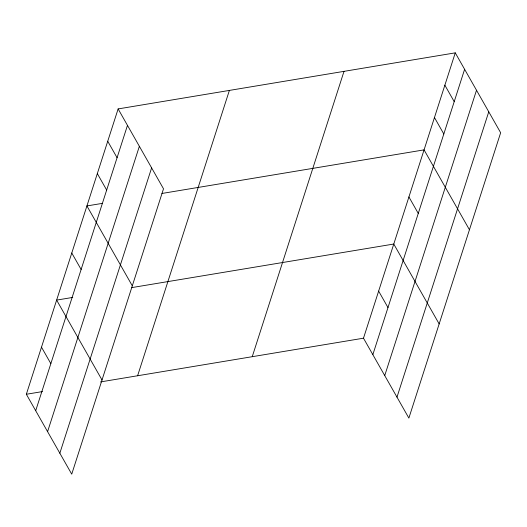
<?xml version="1.0" encoding="UTF-8"?>
<svg xmlns="http://www.w3.org/2000/svg" width="527" height="527" viewBox="0 0 527 527"><rect width="100%" height="100%" fill="white"/><g stroke="black" fill="none" stroke-linecap="round" stroke-linejoin="round"><path stroke-width="0.79" d="M118.127 108.918L163.508 188.804L71.731 474.148L26.35 394.262L118.127 108.918L455.269 52.852L500.65 132.738L408.873 418.082L363.492 338.196L455.269 52.852M35.698 410.717L127.475 125.373M47.588 431.646L139.365 146.308M59.841 453.213L151.618 167.876M137.606 375.758L229.383 90.42M252.235 356.7L344.012 71.356M372.839 354.651L464.616 69.314M384.73 375.586L476.507 90.242M396.983 397.147L488.76 111.81M102.245 203.389L86.922 205.932L132.303 285.818M161.901 193.468L424.064 149.872L469.445 229.759M72.759 297.419L56.639 300.1L102.021 379.98M131.612 287.63L393.774 244.034L439.156 323.921M26.35 394.262L42.476 391.581M100.519 381.923L363.492 338.196M444.867 85.19L454.215 101.652M434.465 117.534L443.813 133.99M408.919 196.953L418.267 213.409M378.636 291.115L387.984 307.57M107.725 141.256L117.073 157.718M97.324 173.594L106.671 190.056M71.777 253.013L81.132 269.475M41.495 347.181L50.842 363.637"/></g></svg>
